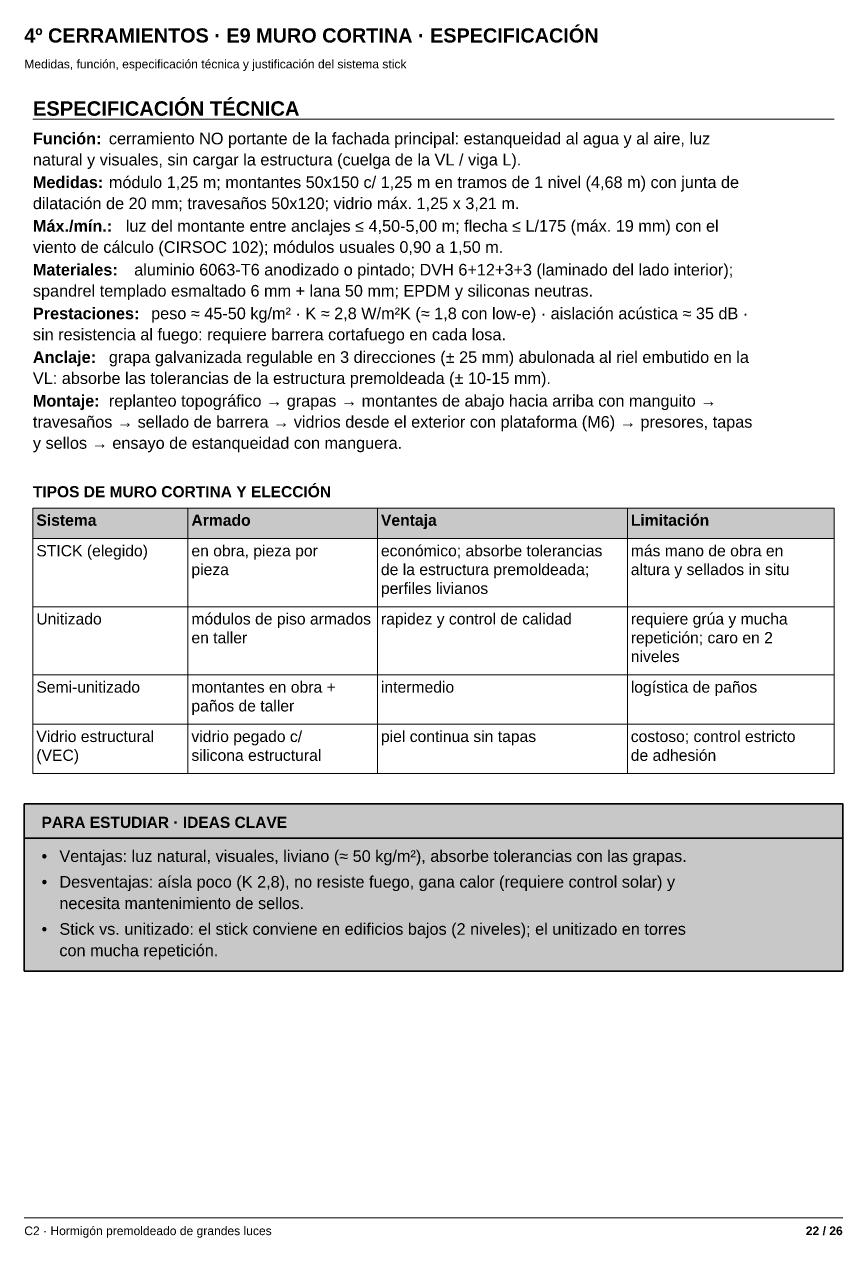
# Model space of a CAD drawing. Header units: millimetres. Extents: x 10 to 6200, y 4 to 286.
# Drawn here: x 5050 to 5240, y 4.4 to 286.2 of the extents above; entities that cross this region are included whole.
import ezdxf
from ezdxf.enums import TextEntityAlignment as Align

# ---------------------------------------------------------------- set-up
doc = ezdxf.new("R2010")
doc.units = ezdxf.units.MM
for name, color, linetype in [('ESTUDIO', 7, 'Continuous'), ('ESTUDIO-RELLENO', 9, 'Continuous'), ('LINEAS', 7, 'Continuous'), ('MARCO', 7, 'Continuous'), ('TABLAS', 7, 'Continuous'), ('TABLAS-RELLENO', 9, 'Continuous'), ('TEXTOS', 7, 'Continuous')]:
    doc.layers.add(name, color=color, linetype=linetype)
doc.styles.add('ARIAL', font='arial.ttf')
doc.styles.add('ARIAL-NEGRITA', font='arialbd.ttf')

msp = doc.modelspace()

# ---------------------------------------------------------------- hatches: boundary and pattern name
at = {"layer": 'ESTUDIO-RELLENO', "true_color": 0xfff8dc}
h = msp.add_hatch(color=7, dxfattribs=at)
h.dxf.hatch_style = 1
h.paths.add_polyline_path([(5050, 105.19), (5240, 105.19), (5240, 66.31), (5050, 66.31)])
at = {"layer": 'ESTUDIO-RELLENO', "true_color": 0xf3d77a}
h = msp.add_hatch(color=41, dxfattribs=at)
h.dxf.hatch_style = 1
h.paths.add_polyline_path([(5050, 105.19), (5240, 105.19), (5240, 97.19), (5050, 97.19)])
at = {"layer": 'TABLAS-RELLENO', "true_color": 0xe2e6ea}
h = msp.add_hatch(color=254, dxfattribs=at)
h.dxf.hatch_style = 1
h.paths.add_polyline_path([(5052, 173.88), (5088, 173.88), (5088, 166.79), (5052, 166.79)])
h = msp.add_hatch(color=254, dxfattribs=at)
h.dxf.hatch_style = 1
h.paths.add_polyline_path([(5088, 173.88), (5132, 173.88), (5132, 166.79), (5088, 166.79)])
h = msp.add_hatch(color=254, dxfattribs=at)
h.dxf.hatch_style = 1
h.paths.add_polyline_path([(5132, 173.88), (5190, 173.88), (5190, 166.79), (5132, 166.79)])
h = msp.add_hatch(color=254, dxfattribs=at)
h.dxf.hatch_style = 1
h.paths.add_polyline_path([(5190, 173.88), (5238, 173.88), (5238, 166.79), (5190, 166.79)])

# ---------------------------------------------------------------- linework, layer by layer
at = {"layer": 'ESTUDIO', "color": 42, "lineweight": 35, "true_color": 0xc9a227}
for points in [[(5050, 105.19), (5240, 105.19), (5240, 66.31), (5050, 66.31)], [(5050, 105.19), (5240, 105.19), (5240, 97.19), (5050, 97.19)]]:
    msp.add_lwpolyline(points, close=True, dxfattribs=at)
at = {"layer": 'LINEAS', "lineweight": 18}
msp.add_lwpolyline([(5052, 264.2), (5238, 264.2)], dxfattribs=at)
at = {"layer": 'MARCO', "color": 253, "lineweight": 13, "true_color": 0x999999}
msp.add_lwpolyline([(5050, 9), (5240, 9)], dxfattribs=at)
at = {"layer": 'TABLAS', "lineweight": 13}
for points in [[(5052, 173.88), (5088, 173.88), (5088, 166.79), (5052, 166.79)], [(5088, 173.88), (5132, 173.88), (5132, 166.79), (5088, 166.79)], [(5132, 173.88), (5190, 173.88), (5190, 166.79), (5132, 166.79)], [(5190, 173.88), (5238, 173.88), (5238, 166.79), (5190, 166.79)], [(5052, 166.79), (5088, 166.79), (5088, 150.95), (5052, 150.95)], [(5088, 166.79), (5132, 166.79), (5132, 150.95), (5088, 150.95)], [(5132, 166.79), (5190, 166.79), (5190, 150.95), (5132, 150.95)], [(5190, 166.79), (5238, 166.79), (5238, 150.95), (5190, 150.95)], [(5052, 150.95), (5088, 150.95), (5088, 135.12), (5052, 135.12)], [(5088, 150.95), (5132, 150.95), (5132, 135.12), (5088, 135.12)], [(5132, 150.95), (5190, 150.95), (5190, 135.12), (5132, 135.12)], [(5190, 150.95), (5238, 150.95), (5238, 135.12), (5190, 135.12)], [(5052, 135.12), (5088, 135.12), (5088, 123.65), (5052, 123.65)], [(5088, 135.12), (5132, 135.12), (5132, 123.65), (5088, 123.65)], [(5132, 135.12), (5190, 135.12), (5190, 123.65), (5132, 123.65)], [(5190, 135.12), (5238, 135.12), (5238, 123.65), (5190, 123.65)], [(5052, 123.65), (5088, 123.65), (5088, 112.19), (5052, 112.19)], [(5088, 123.65), (5132, 123.65), (5132, 112.19), (5088, 112.19)], [(5132, 123.65), (5190, 123.65), (5190, 112.19), (5132, 112.19)], [(5190, 123.65), (5238, 123.65), (5238, 112.19), (5190, 112.19)]]:
    msp.add_lwpolyline(points, close=True, dxfattribs=at)

# ---------------------------------------------------------------- texts
at = {"layer": 'ESTUDIO'}
for s, height, style, p in [('PARA ESTUDIAR · IDEAS CLAVE', 2.5776, 'ARIAL-NEGRITA', (5054, 99.59)), ('•', 2.7, 'ARIAL', (5054, 91.69)), ('Ventajas: luz natural, visuales, liviano (≈ 50 kg/m²), absorbe tolerancias con las grapas.', 2.6993, 'ARIAL', (5058.15, 91.69)), ('•', 2.7, 'ARIAL', (5054, 85.71)), ('Desventajas: aísla poco (K 2,8), no resiste fuego, gana calor (requiere control solar) y', 2.6993, 'ARIAL', (5058.15, 85.71)), ('necesita mantenimiento de sellos.', 2.6993, 'ARIAL', (5058.15, 80.73)), ('•', 2.7, 'ARIAL', (5054, 74.76)), ('Stick vs. unitizado: el stick conviene en edificios bajos (2 niveles); el unitizado en torres', 2.6993, 'ARIAL', (5058.15, 74.76)), ('con mucha repetición.', 2.6993, 'ARIAL', (5058.15, 69.78))]:
    msp.add_text(s, height=height, dxfattribs=dict(at, style=style)).set_placement(p)
at = {"layer": 'MARCO', "color": 251, "true_color": 0x666666, "style": 'ARIAL'}
msp.add_text('C2 · Hormigón premoldeado de grandes luces', height=2.0048, dxfattribs=at).set_placement((5050, 5))
at = {"layer": 'MARCO', "color": 250, "true_color": 0x444444, "style": 'ARIAL-NEGRITA'}
msp.add_text('22 / 26', height=2.005, dxfattribs=at).set_placement((5240, 5), align=Align.RIGHT)
at = {"layer": 'TABLAS'}
for s, height, style, p in [('Sistema', 2.606, 'ARIAL-NEGRITA', (5052.8, 169.76)), ('Armado', 2.606, 'ARIAL-NEGRITA', (5088.8, 169.76)), ('Ventaja', 2.606, 'ARIAL-NEGRITA', (5132.8, 169.76)), ('Limitación', 2.606, 'ARIAL-NEGRITA', (5190.8, 169.76)), ('STICK (elegido)', 2.6062, 'ARIAL', (5052.8, 162.66)), ('en obra, pieza por', 2.6062, 'ARIAL', (5088.8, 162.66)), ('económico; absorbe tolerancias', 2.6062, 'ARIAL', (5132.8, 162.66)), ('más mano de obra en', 2.6062, 'ARIAL', (5190.8, 162.66)), ('pieza', 2.606, 'ARIAL', (5088.8, 158.3)), ('de la estructura premoldeada;', 2.6062, 'ARIAL', (5132.8, 158.3)), ('altura y sellados in situ', 2.6062, 'ARIAL', (5190.8, 158.3)), ('perfiles livianos', 2.6062, 'ARIAL', (5132.8, 153.93)), ('Unitizado', 2.606, 'ARIAL', (5052.8, 146.83)), ('módulos de piso armados', 2.6062, 'ARIAL', (5088.8, 146.83)), ('rapidez y control de calidad', 2.6062, 'ARIAL', (5132.8, 146.83)), ('requiere grúa y mucha', 2.6062, 'ARIAL', (5190.8, 146.83)), ('en taller', 2.606, 'ARIAL', (5088.8, 142.46)), ('repetición; caro en 2', 2.6062, 'ARIAL', (5190.8, 142.46)), ('niveles', 2.606, 'ARIAL', (5190.8, 138.1)), ('Semi-unitizado', 2.6062, 'ARIAL', (5052.8, 131)), ('montantes en obra +', 2.6062, 'ARIAL', (5088.8, 131)), ('intermedio', 2.606, 'ARIAL', (5132.8, 131)), ('logística de paños', 2.6062, 'ARIAL', (5190.8, 131)), ('paños de taller', 2.6062, 'ARIAL', (5088.8, 126.63)), ('Vidrio estructural', 2.6062, 'ARIAL', (5052.8, 119.53)), ('vidrio pegado c/', 2.6062, 'ARIAL', (5088.8, 119.53)), ('piel continua sin tapas', 2.6062, 'ARIAL', (5132.8, 119.53)), ('costoso; control estricto', 2.6062, 'ARIAL', (5190.8, 119.53)), ('(VEC)', 2.606, 'ARIAL', (5052.8, 115.16)), ('silicona estructural', 2.6062, 'ARIAL', (5088.8, 115.16)), ('de adhesión', 2.6062, 'ARIAL', (5190.8, 115.16))]:
    msp.add_text(s, height=height, dxfattribs=dict(at, style=style)).set_placement(p)
at = {"layer": 'TEXTOS'}
for s, height, style, p in [('4º CERRAMIENTOS · E9 MURO CORTINA · ESPECIFICACIÓN', 3.2936, 'ARIAL-NEGRITA', (5050, 282)), ('ESPECIFICACIÓN TÉCNICA', 3.3509, 'ARIAL-NEGRITA', (5052, 265)), ('Función:', 2.699, 'ARIAL-NEGRITA', (5052, 258.35)), ('cerramiento NO portante de la fachada principal: estanqueidad al agua y al aire, luz', 2.6993, 'ARIAL', (5069.64, 258.35)), ('natural y visuales, sin cargar la estructura (cuelga de la VL / viga L).', 2.6993, 'ARIAL', (5052, 253.45)), ('Medidas:', 2.699, 'ARIAL-NEGRITA', (5052, 248.2)), ('módulo 1,25 m; montantes 50x150 c/ 1,25 m en tramos de 1 nivel (4,68 m) con junta de', 2.6993, 'ARIAL', (5069.64, 248.2)), ('dilatación de 20 mm; travesaños 50x120; vidrio máx. 1,25 x 3,21 m.', 2.6993, 'ARIAL', (5052, 243.3)), ('Máx./mín.:', 2.699, 'ARIAL-NEGRITA', (5052, 238.05)), ('luz del montante entre anclajes ≤ 4,50-5,00 m; flecha ≤ L/175 (máx. 19 mm) con el', 2.6993, 'ARIAL', (5073.56, 238.05)), ('viento de cálculo (CIRSOC 102); módulos usuales 0,90 a 1,50 m.', 2.6993, 'ARIAL', (5052, 233.15)), ('Materiales:', 2.6993, 'ARIAL-NEGRITA', (5052, 227.89)), ('aluminio 6063-T6 anodizado o pintado; DVH 6+12+3+3 (laminado del lado interior);', 2.6993, 'ARIAL', (5075.52, 227.89)), ('spandrel templado esmaltado 6 mm + lana 50 mm; EPDM y siliconas neutras.', 2.6993, 'ARIAL', (5052, 222.99)), ('Prestaciones:', 2.6993, 'ARIAL-NEGRITA', (5052, 217.74)), ('peso ≈ 45-50 kg/m² · K ≈ 2,8 W/m²K (≈ 1,8 con low-e) · aislación acústica ≈ 35 dB ·', 2.6993, 'ARIAL', (5079.45, 217.74)), ('sin resistencia al fuego: requiere barrera cortafuego en cada losa.', 2.6993, 'ARIAL', (5052, 212.84)), ('Anclaje:', 2.699, 'ARIAL-NEGRITA', (5052, 207.59)), ('grapa galvanizada regulable en 3 direcciones (± 25 mm) abulonada al riel embutido en la', 2.6993, 'ARIAL', (5069.64, 207.59)), ('VL: absorbe las tolerancias de la estructura premoldeada (± 10-15 mm).', 2.6993, 'ARIAL', (5052, 202.69)), ('Montaje:', 2.699, 'ARIAL-NEGRITA', (5052, 197.44)), ('replanteo topográfico → grapas → montantes de abajo hacia arriba con manguito →', 2.6993, 'ARIAL', (5069.64, 197.44)), ('travesaños → sellado de barrera → vidrios desde el exterior con plataforma (M6) → presores, tapas', 2.6993, 'ARIAL', (5052, 192.54)), ('y sellos → ensayo de estanqueidad con manguera.', 2.6993, 'ARIAL', (5052, 187.64)), ('TIPOS DE MURO CORTINA Y ELECCIÓN', 2.5776, 'ARIAL-NEGRITA', (5052, 176.38))]:
    msp.add_text(s, height=height, dxfattribs=dict(at, style=style)).set_placement(p)
at = {"layer": 'TEXTOS', "color": 250, "true_color": 0x333333, "style": 'ARIAL'}
msp.add_text('Medidas, función, especificación técnica y justificación del sistema stick', height=2.0048, dxfattribs=at).set_placement((5050, 276))

doc.saveas('drawing.dxf')
